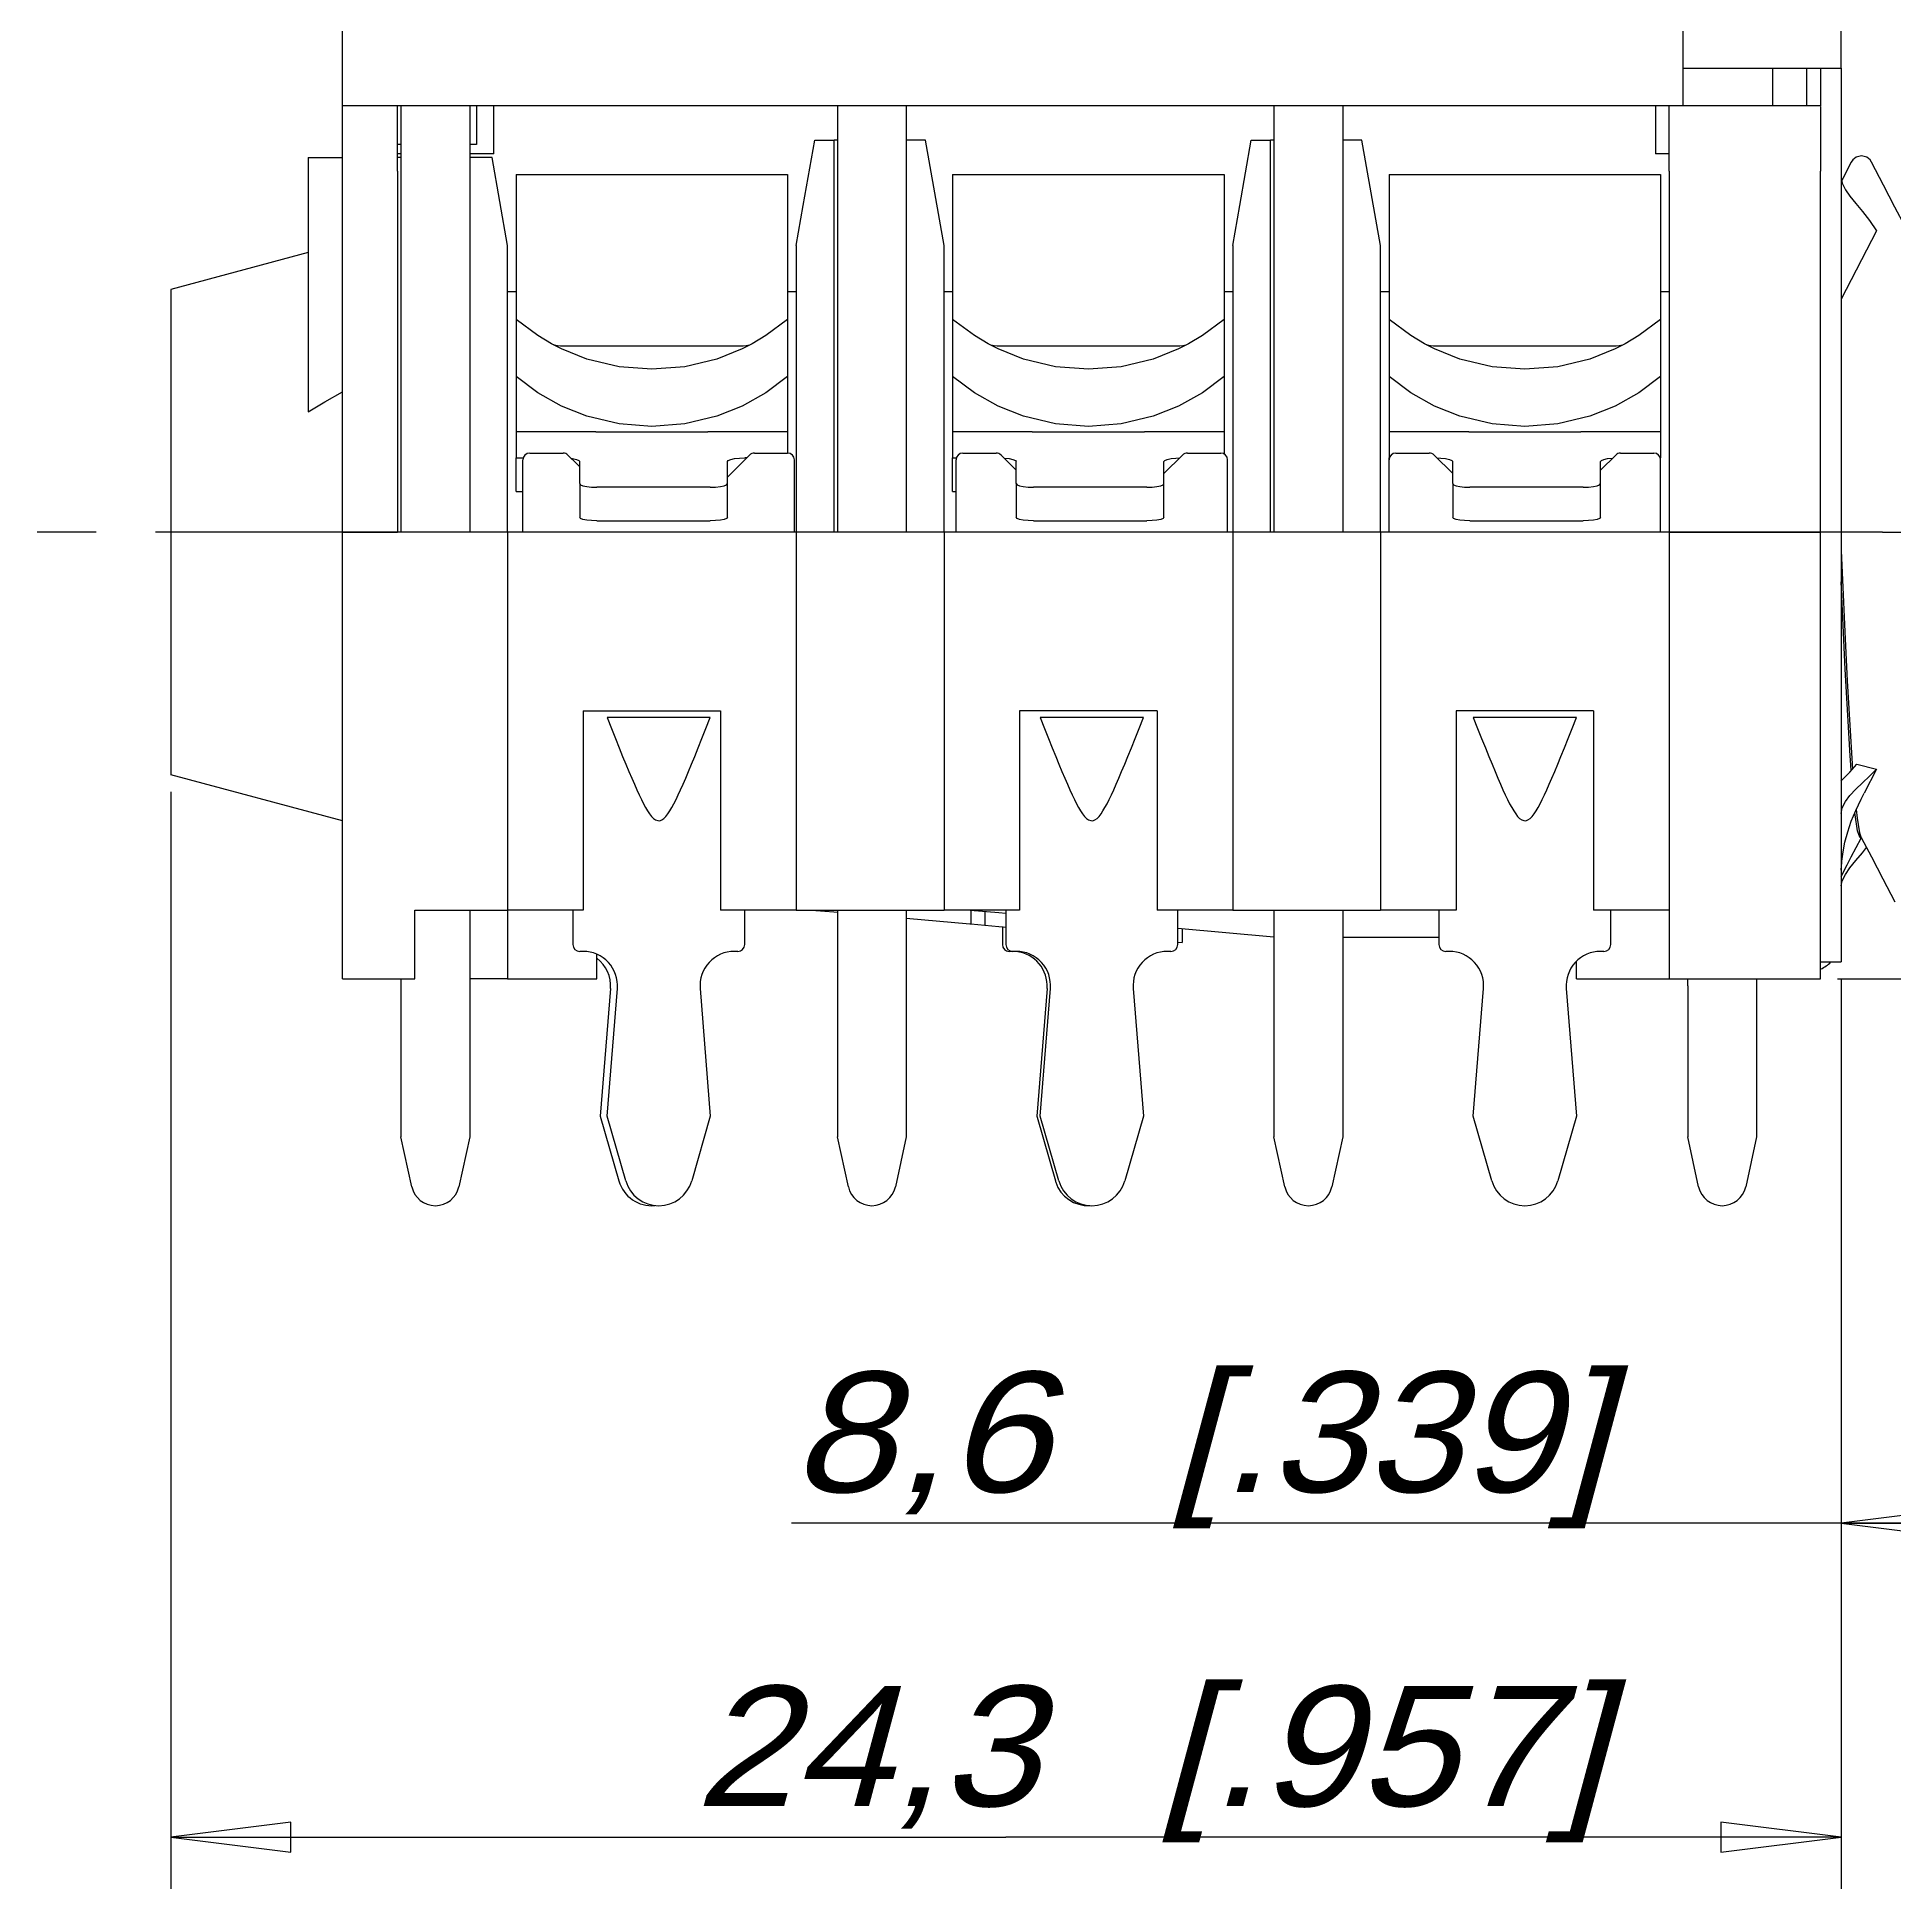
# Model space of a CAD drawing. Extents: x 0 to 420, y 0 to 297.
# Drawn here: x 162.9 to 216.9, y 51.3 to 105.2 of the extents above; entities that cross this region are included whole.
import ezdxf
from ezdxf.enums import TextEntityAlignment as Align

# ---------------------------------------------------------------- set-up
doc = ezdxf.new("R2010")
doc.units = 0
doc.header["$LTSCALE"] = 23.1
doc.linetypes.add('CENTER', pattern=[0.6, 0.375, -0.075, 0.075, -0.075])
doc.layers.get('0').update_dxf_attribs({"linetype": 'CONTINUOUS'})
doc.layers.add('DEFAULT_1', color=7, linetype='CENTER')
doc.layers.add('ZEICHNUNGSBEMAßUNGEN', color=7, linetype='CONTINUOUS')
doc.styles.get("Standard").update_dxf_attribs({"font": 'txt', "width": 0.8})
doc.dimstyles.get("Standard").update_dxf_attribs({"dimtxt": 0.18, "dimasz": 0.18, "dimexe": 0.18, "dimexo": 0.0625, "dimgap": 0.09, "dimtad": 0, "dimtih": 1, "dimtoh": 1, "dimdec": 4, "dimzin": 0, "dimtxsty": 'STANDARD', "dimcen": 0.09, "dimazin": 3, "dimtfac": 1, "dimtdec": 4, "dimtofl": 0, "dimtmove": 0, "dimatfit": 3, "dimtolj": 1, "dimtzin": 0})

# ---------------------------------------------------------------- blocks, each defined once
blk = doc.blocks.new('*D4')
at = {"layer": 'ZEICHNUNGSBEMAßUNGEN', "color": 2, "linetype": 'CONTINUOUS'}
for p, q in [((235.243, 90.775), (247.995, 90.775)), ((246.495, 90.775), (246.495, 84.275)), ((246.495, 77.775), (246.495, 84.275)), ((246.495, 84.275), (246.495, 51.695)), ((215.243, 77.775), (247.995, 77.775))]:
    blk.add_line(p, q, dxfattribs=at)
for points in [[(246.932, 87.275), (246.495, 90.775), (246.057, 87.275), (246.932, 87.275)], [(246.057, 81.275), (246.495, 77.775), (246.932, 81.275), (246.057, 81.275)]]:
    blk.add_lwpolyline(points, dxfattribs=at)
at = {"layer": 'ZEICHNUNGSBEMAßUNGEN', "color": 2, "linetype": 'CONTINUOUS', "oblique": 15}
for s, p, p2 in [(']', (245.589, 73.945), (245.589, 75.445)), ('.256', (245.589, 63.945), (245.589, 73.945)), ('[', (245.589, 62.445), (245.589, 63.945)), ('6,5', (245.589, 51.695), (245.589, 58.945))]:
    blk.add_text(s, height=3.5, rotation=90, dxfattribs=at).set_placement(p, p2, align=Align.FIT)
blk = doc.blocks.new('*D6')
at = {"layer": 'ZEICHNUNGSBEMAßUNGEN', "color": 2, "linetype": 'CONTINUOUS'}
for p, q in [((232.543, 83.025), (232.543, 60.436)), ((215.343, 77.775), (215.343, 60.436)), ((223.943, 61.936), (184.801, 61.936)), ((215.343, 61.936), (223.943, 61.936)), ((232.543, 61.936), (223.943, 61.936))]:
    blk.add_line(p, q, dxfattribs=at)
for points in [[(218.843, 62.374), (215.343, 61.936), (218.843, 61.499), (218.843, 62.374)], [(229.043, 61.499), (232.543, 61.936), (229.043, 62.374), (229.043, 61.499)]]:
    blk.add_lwpolyline(points, dxfattribs=at)
at = {"layer": 'ZEICHNUNGSBEMAßUNGEN', "color": 2, "linetype": 'CONTINUOUS', "oblique": 15}
for s, p, p2 in [('[', (195.801, 62.842), (197.301, 62.842)), (']', (207.051, 62.842), (208.551, 62.842)), ('8,6', (184.801, 62.842), (192.301, 62.842)), ('.339', (197.301, 62.842), (207.051, 62.842))]:
    blk.add_text(s, height=3.5, dxfattribs=at).set_placement(p, p2, align=Align.FIT)
blk = doc.blocks.new('*D7')
at = {"layer": 'ZEICHNUNGSBEMAßUNGEN', "color": 2, "linetype": 'CONTINUOUS'}
for p, q in [((166.743, 83.215), (166.743, 51.298)), ((215.343, 77.775), (215.343, 51.298)), ((166.743, 52.798), (191.043, 52.798)), ((215.343, 52.798), (191.043, 52.798))]:
    blk.add_line(p, q, dxfattribs=at)
for points in [[(170.243, 53.236), (166.743, 52.798), (170.243, 52.361), (170.243, 53.236)], [(211.843, 52.361), (215.343, 52.798), (211.843, 53.236), (211.843, 52.361)]]:
    blk.add_lwpolyline(points, dxfattribs=at)
at = {"layer": 'ZEICHNUNGSBEMAßUNGEN', "color": 2, "linetype": 'CONTINUOUS', "oblique": 15}
for s, p, p2 in [('[', (195.491, 53.704), (196.991, 53.704)), (']', (206.991, 53.704), (208.491, 53.704)), ('24,3', (181.991, 53.704), (191.991, 53.704)), ('.957', (196.991, 53.704), (206.991, 53.704))]:
    blk.add_text(s, height=3.5, dxfattribs=at).set_placement(p, p2, align=Align.FIT)

msp = doc.modelspace()

# ---------------------------------------------------------------- linework, layer by layer
at = {"color": 7, "linetype": 'CONTINUOUS'}
for p, q in [((171.74321, 103.17537), (171.74321, 115.87537)), ((210.74321, 115.87537), (210.74321, 103.17537)), ((215.34321, 104.27537), (215.34321, 115.37537)), ((210.74321, 104.27537), (214.34321, 104.27537)), ((213.34321, 104.27537), (213.34321, 103.17537)), ((214.34321, 104.27537), (214.74321, 104.27537)), ((214.34321, 103.17537), (214.34321, 104.27537)), ((214.74321, 104.27537), (214.74321, 103.17537)), ((214.74321, 104.27537), (215.34321, 104.27537)), ((215.34321, 104.27537), (215.34321, 78.27537)), ((210.74321, 103.17537), (171.74321, 103.17537)), ((171.74321, 101.28004), (171.74321, 103.17537)), ((173.34321, 101.28004), (173.34321, 103.17537)), ((173.44321, 103.17537), (173.44321, 90.77537)), ((175.44321, 103.17537), (175.44321, 90.77537)), ((175.64321, 103.17537), (175.64321, 102.05537)), ((176.14321, 101.77537), (176.14321, 103.17537)), ((186.14321, 103.17537), (186.14321, 90.77537)), ((188.14321, 103.17537), (188.14321, 90.77537)), ((198.84321, 103.17537), (198.84321, 90.77537)), ((200.84321, 103.17537), (200.84321, 90.77537)), ((209.94321, 103.17537), (209.94321, 101.77537)), ((210.34321, 101.28004), (210.34321, 103.17537)), ((213.34321, 103.17537), (210.74321, 103.17537)), ((214.34321, 103.17537), (213.34321, 103.17537)), ((214.74321, 103.17537), (214.34321, 103.17537)), ((214.74321, 103.17537), (214.34321, 103.17537)), ((214.74321, 103.15657), (214.74321, 101.28004)), ((185.14857, 100.28004), (185.48277, 102.17537)), ((185.48277, 102.17537), (186.04321, 102.17537)), ((185.48277, 102.17537), (186.04321, 102.17537)), ((186.14321, 102.17537), (186.04321, 102.17537)), ((186.04321, 100.28004), (186.04321, 102.17537)), ((188.70365, 102.17537), (188.14321, 102.17537)), ((189.24321, 99.11537), (188.70365, 102.17537)), ((197.84857, 100.28004), (198.18277, 102.17537)), ((198.18277, 102.17537), (198.74321, 102.17537)), ((198.18277, 102.17537), (198.74321, 102.17537)), ((198.84321, 102.17537), (198.74321, 102.17537)), ((198.74321, 100.28004), (198.74321, 102.17537)), ((201.40365, 102.17537), (200.84321, 102.17537)), ((201.94321, 99.11537), (201.40365, 102.17537)), ((170.74321, 101.67537), (171.74321, 101.67537)), ((170.74321, 101.67537), (170.74321, 94.27604)), ((173.44321, 102.05537), (173.34321, 102.05537)), ((173.44321, 101.77537), (173.34321, 101.77537)), ((173.44321, 101.67537), (173.34321, 101.67537)), ((175.64321, 102.05537), (175.44321, 102.05537)), ((176.14321, 101.77537), (175.44321, 101.77537)), ((176.09181, 101.67537), (175.44321, 101.67537)), ((176.54321, 99.11537), (176.09181, 101.67537)), ((210.34321, 101.77537), (209.94321, 101.77537)), ((171.74321, 90.77537), (171.74321, 101.28004)), ((173.34321, 101.28004), (173.34321, 90.77537)), ((176.79321, 101.17537), (184.69321, 101.17537)), ((176.79321, 101.1751), (176.79321, 100.17534)), ((184.69321, 101.1751), (184.69321, 100.17534)), ((189.49321, 101.17537), (197.39321, 101.17537)), ((189.49321, 101.1751), (189.49321, 100.17534)), ((197.39321, 101.1751), (197.39321, 100.17534)), ((202.19321, 101.17537), (210.09321, 101.17537)), ((202.19321, 101.1751), (202.19321, 100.17534)), ((210.09321, 101.1751), (210.09321, 100.17534)), ((210.34321, 101.28004), (210.34321, 90.77537)), ((214.74321, 90.77537), (214.74321, 101.28004)), ((215.63718, 101.53589), (215.38926, 101.06095)), ((215.63718, 101.53589), (215.63713, 101.5358)), ((216.22798, 101.53585), (216.22795, 101.5359)), ((215.38926, 101.06095), (215.35904, 101.00306)), ((176.79321, 100.17534), (176.79321, 99.4618)), ((184.69321, 100.17534), (184.69321, 99.4618)), ((184.94321, 99.11537), (185.14857, 100.28004)), ((186.04321, 90.77537), (186.04321, 100.28004)), ((189.49321, 100.17534), (189.49321, 99.4618)), ((197.39321, 100.17534), (197.39321, 99.4618)), ((197.64321, 99.11537), (197.84857, 100.28004)), ((198.74321, 90.77537), (198.74321, 100.28004)), ((202.19321, 100.17534), (202.19321, 99.4618)), ((210.09321, 100.17534), (210.09321, 99.4618)), ((176.79321, 99.4618), (176.79321, 98.98205)), ((184.69321, 99.4618), (184.69321, 98.98205)), ((189.49321, 99.4618), (189.49321, 98.98205)), ((197.39321, 99.4618), (197.39321, 98.98205)), ((202.19321, 99.4618), (202.19321, 98.98205)), ((210.09321, 99.4618), (210.09321, 98.98205)), ((216.36927, 99.54285), (215.34321, 97.54946)), ((176.54321, 90.77537), (176.54321, 99.11537)), ((176.79321, 98.98205), (176.79321, 96.96223)), ((184.69321, 98.98205), (184.69321, 96.96223)), ((184.94321, 99.11537), (184.94321, 90.77537)), ((189.24321, 90.77537), (189.24321, 99.11537)), ((189.49321, 98.98205), (189.49321, 96.96223)), ((197.39321, 98.98205), (197.39321, 96.96223)), ((197.64321, 99.11537), (197.64321, 90.77537)), ((201.94321, 90.77537), (201.94321, 99.11537)), ((202.19321, 98.98205), (202.19321, 96.96223)), ((210.09321, 98.98205), (210.09321, 96.96223)), ((170.74321, 98.90742), (166.74321, 97.83563)), ((170.74321, 98.90742), (166.74321, 97.83563)), ((166.74321, 97.83563), (166.74321, 83.71512)), ((176.54321, 97.77537), (176.79321, 97.77537)), ((184.69321, 97.77537), (184.94321, 97.77537)), ((189.24321, 97.77537), (189.49321, 97.77537)), ((197.39321, 97.77537), (197.64321, 97.77537)), ((201.94321, 97.77537), (202.19321, 97.77537)), ((210.09321, 97.77537), (210.34321, 97.77537)), ((176.79321, 96.96223), (176.79321, 95.29894)), ((184.69321, 96.96223), (184.69321, 95.29894)), ((189.49321, 96.96223), (189.49321, 95.29894)), ((197.39321, 96.96223), (197.39321, 95.29894)), ((202.19321, 96.96223), (202.19321, 95.29894)), ((210.09321, 96.96223), (210.09321, 95.29894)), ((179.11076, 96.18472), (178.08481, 96.18472)), ((182.37565, 96.18472), (179.11076, 96.18472)), ((183.40161, 96.18472), (182.37565, 96.18472)), ((191.81076, 96.18472), (190.78481, 96.18472)), ((195.07565, 96.18472), (191.81076, 96.18472)), ((196.10161, 96.18472), (195.07565, 96.18472)), ((204.51076, 96.18472), (203.48481, 96.18472)), ((207.77565, 96.18472), (204.51076, 96.18472)), ((208.80161, 96.18472), (207.77565, 96.18472)), ((176.79321, 95.29894), (176.79321, 93.68978)), ((184.69321, 95.29894), (184.69321, 93.68978)), ((189.49321, 95.29894), (189.49321, 93.68978)), ((197.39321, 95.29894), (197.39321, 93.68978)), ((202.19321, 95.29894), (202.19321, 93.68978)), ((210.09321, 95.29894), (210.09321, 93.68978)), ((176.79321, 93.68978), (176.79321, 92.93298)), ((179.11076, 93.68978), (176.79321, 93.68978)), ((179.11076, 93.68978), (182.37565, 93.68978)), ((184.69252, 93.68978), (182.37565, 93.68978)), ((184.69252, 93.68978), (184.69321, 93.07537)), ((189.49321, 93.68978), (189.49321, 92.93298)), ((191.81076, 93.68978), (189.49321, 93.68978)), ((191.81076, 93.68978), (195.07565, 93.68978)), ((197.39252, 93.68978), (195.07565, 93.68978)), ((197.39252, 93.68978), (197.39321, 93.04606)), ((202.19321, 93.68978), (202.19321, 92.93298)), ((204.51076, 93.68978), (202.19321, 93.68978)), ((204.51076, 93.68978), (207.77565, 93.68978)), ((210.09252, 93.68978), (207.77565, 93.68978)), ((210.09252, 93.68978), (210.09321, 92.93298)), ((177.19321, 93.07537), (178.16036, 93.07537)), ((178.56638, 92.7522), (178.30179, 93.01679)), ((183.58463, 93.01679), (182.94321, 92.37537)), ((183.72605, 93.07537), (184.69321, 93.07537)), ((189.79321, 93.07537), (190.76036, 93.07537)), ((191.34321, 92.57537), (190.90179, 93.01679)), ((196.18463, 93.01679), (195.64321, 92.47537)), ((196.32605, 93.07537), (197.29321, 93.07537)), ((202.39321, 93.07537), (203.36036, 93.07537)), ((204.04321, 92.47537), (203.50179, 93.01679)), ((208.78463, 93.01679), (208.34321, 92.57537)), ((208.92605, 93.07537), (209.89321, 93.07537)), ((176.79321, 91.95483), (176.79321, 92.93298)), ((176.79321, 92.93298), (177.0023, 92.93298)), ((176.99321, 90.77537), (176.99321, 92.87537)), ((178.64321, 92.67537), (178.56638, 92.7522)), ((178.64321, 92.1845), (178.64321, 92.82902)), ((182.94321, 92.1845), (182.94321, 92.82902)), ((183.50081, 92.93298), (183.44321, 92.93298)), ((184.89321, 90.77537), (184.89321, 92.87537)), ((189.49321, 91.95483), (189.49321, 92.93298)), ((189.49321, 92.93298), (189.6023, 92.93298)), ((189.59321, 90.77537), (189.59321, 92.87537)), ((191.34321, 92.1845), (191.34321, 92.82902)), ((195.64321, 92.1845), (195.64321, 92.82902)), ((197.49321, 90.77537), (197.49321, 92.87537)), ((202.19321, 92.87537), (202.19321, 92.93298)), ((202.19321, 92.93298), (202.2023, 92.93298)), ((202.19321, 90.77537), (202.19321, 92.87537)), ((204.04321, 92.1845), (204.04321, 92.82902)), ((208.34321, 92.1845), (208.34321, 92.82902)), ((210.09321, 92.93298), (210.08411, 92.93298)), ((210.09321, 92.87537), (210.09321, 92.93298)), ((210.09321, 90.77537), (210.09321, 92.87537)), ((176.79321, 91.95483), (176.99321, 91.95483)), ((178.64321, 92.1845), (178.64321, 91.20635)), ((182.44321, 92.08054), (179.14321, 92.08054)), ((182.94321, 91.20635), (182.94321, 92.1845)), ((189.49321, 91.95483), (189.59321, 91.95483)), ((191.34321, 92.1845), (191.34321, 91.20635)), ((195.14321, 92.08054), (191.84321, 92.08054)), ((195.64321, 91.20635), (195.64321, 92.1845)), ((204.04321, 92.1845), (204.04321, 91.20635)), ((207.84321, 92.08054), (204.54321, 92.08054)), ((208.34321, 91.20635), (208.34321, 92.1845)), ((179.14321, 91.10239), (182.44321, 91.10239)), ((191.84321, 91.10239), (195.14321, 91.10239)), ((204.54321, 91.10239), (207.84321, 91.10239)), ((171.74321, 77.77537), (171.74321, 90.77537)), ((171.74321, 90.77537), (173.34321, 90.77537)), ((176.54321, 90.77537), (173.34321, 90.77537)), ((176.54321, 90.77537), (176.54321, 79.77537)), ((184.94321, 90.77537), (176.54321, 90.77537)), ((184.94321, 90.77537), (184.94321, 79.77537)), ((189.24321, 90.77537), (184.94321, 90.77537)), ((189.24321, 90.77537), (189.24321, 79.77537)), ((197.64321, 90.77537), (189.24321, 90.77537)), ((197.64321, 90.77537), (197.64321, 79.77537)), ((201.94321, 90.77537), (197.64321, 90.77537)), ((201.94321, 90.77537), (201.94321, 79.77537)), ((210.34321, 90.77537), (201.94321, 90.77537)), ((210.34321, 90.77537), (210.34321, 77.77537)), ((210.34321, 90.77537), (214.74321, 90.77537)), ((214.74321, 77.77537), (214.74321, 90.77537)), ((178.74321, 85.57537), (182.74321, 85.57537)), ((178.74321, 85.57537), (178.74321, 79.77537)), ((182.74321, 85.57537), (182.74321, 79.77537)), ((195.44321, 85.57537), (191.44321, 85.57537)), ((191.44321, 85.57537), (191.44321, 79.77537)), ((195.44321, 85.57537), (195.44321, 79.77537)), ((208.14321, 85.57537), (204.14321, 85.57537)), ((204.14321, 85.57537), (204.14321, 79.77537)), ((208.14321, 85.57537), (208.14321, 79.77537)), ((182.44321, 85.37537), (179.44321, 85.37537)), ((195.04321, 85.37537), (192.04321, 85.37537)), ((207.64321, 85.37537), (204.64321, 85.37537)), ((215.64037, 83.83651), (215.62785, 84.00529)), ((215.66565, 84.0337), (215.66767, 84.00773)), ((215.66767, 84.00773), (215.67779, 83.87776)), ((215.80545, 84.01847), (216.36927, 83.87336)), ((216.36927, 83.87336), (216.01333, 83.18187)), ((171.74321, 82.37537), (166.74321, 83.71512)), ((171.74321, 82.37537), (166.74321, 83.71512)), ((215.91193, 81.87537), (215.93562, 81.87537)), ((215.91802, 81.90906), (215.93054, 81.8851)), ((215.34575, 80.75771), (215.52157, 81.09441)), ((215.36577, 81.176), (215.3671, 81.19635)), ((215.52157, 81.09441), (215.56271, 81.1732)), ((215.34568, 80.47858), (215.37459, 80.62821)), ((173.84321, 79.77537), (176.54321, 79.77537)), ((173.84321, 77.77537), (173.84321, 79.77537)), ((175.44321, 79.77537), (175.44321, 73.17537)), ((178.74321, 79.77537), (176.54321, 79.77537)), ((176.54321, 79.77537), (176.54321, 77.77537)), ((178.44321, 79.77537), (178.44321, 78.77537)), ((184.94321, 79.77537), (182.74321, 79.77537)), ((183.44321, 78.77537), (183.44321, 79.77537)), ((184.94321, 79.77537), (189.24321, 79.77537)), ((185.51639, 79.7668), (186.03846, 79.72113)), ((186.03846, 79.72113), (186.14321, 79.71196)), ((186.14321, 79.77537), (186.14321, 73.17537)), ((188.14321, 79.77537), (188.14321, 73.17537)), ((188.14321, 79.53698), (189.99682, 79.37481)), ((191.44321, 79.77537), (189.24321, 79.77537)), ((190.0079, 79.77537), (190.83686, 79.70285)), ((190.02812, 79.7736), (190.02812, 79.37208)), ((190.42727, 79.73868), (190.42727, 79.33715)), ((190.83686, 79.70285), (191.04321, 79.6848)), ((191.04321, 79.77537), (191.04321, 78.77537)), ((197.64321, 79.77537), (195.44321, 79.77537)), ((196.04321, 78.77537), (196.04321, 79.77537)), ((197.64321, 79.77537), (201.94321, 79.77537)), ((198.84321, 79.77537), (198.84321, 73.17537)), ((200.84321, 79.77537), (200.84321, 73.17537)), ((204.14321, 79.77537), (201.94321, 79.77537)), ((203.64321, 79.77537), (203.64321, 78.77537)), ((210.34321, 79.77537), (208.14321, 79.77537)), ((208.64321, 78.77537), (208.64321, 79.77537)), ((189.99682, 79.37481), (190.02812, 79.37208)), ((190.02812, 79.37208), (190.42727, 79.33715)), ((190.42727, 79.33715), (191.04321, 79.28327)), ((190.94321, 79.29402), (190.94321, 78.77537)), ((196.04321, 79.24735), (198.84321, 79.00238)), ((196.17471, 79.23585), (196.17471, 78.83432)), ((203.64321, 78.97537), (200.84321, 78.97537)), ((178.74321, 78.57537), (178.64321, 78.57537)), ((179.14321, 77.77537), (179.14321, 78.49177)), ((183.24321, 78.57537), (183.14321, 78.57537)), ((191.24321, 78.57537), (191.14321, 78.57537)), ((191.34321, 78.57537), (191.24321, 78.57537)), ((195.84321, 78.57537), (195.74321, 78.57537)), ((196.04932, 78.84529), (196.17471, 78.83432)), ((203.94321, 78.57537), (203.84321, 78.57537)), ((208.44321, 78.57537), (208.34321, 78.57537)), ((207.64321, 77.77537), (207.64321, 78.28433)), ((214.74321, 78.27537), (215.34321, 78.27537)), ((171.74321, 77.77537), (173.84321, 77.77537)), ((173.44321, 77.77537), (173.44321, 73.17537)), ((176.54321, 77.77537), (175.44321, 77.77537)), ((176.54321, 77.77537), (179.14321, 77.77537)), ((179.54004, 77.49584), (179.24321, 73.77537)), ((179.44321, 73.77537), (179.74004, 77.49584)), ((182.14637, 77.49584), (182.44321, 73.77537)), ((192.24004, 77.49584), (191.94321, 73.77537)), ((192.04321, 73.77537), (192.34004, 77.49584)), ((194.74637, 77.49584), (195.04321, 73.77537)), ((204.64321, 73.77537), (204.94004, 77.49584)), ((207.34637, 77.49584), (207.64321, 73.77537)), ((207.64321, 77.77537), (210.34321, 77.77537)), ((210.34321, 77.77537), (214.74321, 77.77537)), ((210.88321, 77.57537), (210.88321, 77.77537)), ((210.88321, 77.57537), (210.88321, 73.17537)), ((212.88321, 77.77537), (212.88321, 77.57537)), ((212.88321, 77.57537), (212.88321, 73.17537)), ((179.24321, 73.77537), (179.78207, 71.89931)), ((179.98207, 71.89931), (179.44321, 73.77537)), ((182.44321, 73.77537), (181.90434, 71.89931)), ((191.94321, 73.77537), (191.95083, 73.74884)), ((191.95083, 73.74884), (192.48207, 71.89931)), ((192.58207, 71.89931), (192.04321, 73.77537)), ((195.04321, 73.77537), (194.50434, 71.89931)), ((205.18207, 71.89931), (204.64321, 73.77537)), ((207.64321, 73.77537), (207.10434, 71.89931)), ((173.75929, 71.7262), (173.44321, 73.17537)), ((175.44321, 73.17537), (175.12713, 71.7262)), ((186.45929, 71.7262), (186.14321, 73.17537)), ((188.14321, 73.17537), (187.82713, 71.7262)), ((199.15929, 71.7262), (198.84321, 73.17537)), ((200.84321, 73.17537), (200.52713, 71.7262)), ((211.19929, 71.7262), (210.88321, 73.17537)), ((212.88321, 73.17537), (212.56713, 71.7262))]:
    msp.add_line(p, q, dxfattribs=at)
for points in [[(216.22796, 101.53588), (216.18582, 101.60097), (216.09234, 101.68202), (215.93584, 101.72527), (215.77823, 101.68509), (215.68247, 101.60482), (215.63712, 101.53577)], [(215.34321, 101.08499), (215.37459, 100.92254), (215.46976, 100.73526), (215.60209, 100.54795), (215.77352, 100.33477), (215.96325, 100.10479), (216.17018, 99.83978), (216.36927, 99.54285)], [(217.20459, 99.66565), (216.91004, 100.22948), (216.57686, 100.86751), (216.22795, 101.5359)], [(177.82557, 96.2528), (177.4272, 96.48994), (176.79459, 96.96223)], [(184.69183, 96.96223), (184.05922, 96.48994), (183.66084, 96.2528)], [(190.52557, 96.2528), (190.1272, 96.48994), (189.49459, 96.96223)], [(197.39183, 96.96223), (196.75922, 96.48994), (196.36084, 96.2528)], [(203.22557, 96.2528), (202.8272, 96.48994), (202.19459, 96.96223)], [(210.09183, 96.96223), (209.45922, 96.48994), (209.06084, 96.2528)], [(178.08481, 96.18472), (177.99939, 96.19179), (177.90606, 96.21639), (177.82557, 96.2528)], [(178.85527, 95.8103), (178.11814, 96.1037), (177.82557, 96.2528)], [(183.66084, 96.2528), (183.36827, 96.1037), (182.63114, 95.8103)], [(183.66084, 96.2528), (183.58035, 96.21639), (183.48702, 96.19179), (183.40161, 96.18472)], [(190.78481, 96.18472), (190.69939, 96.19179), (190.60606, 96.21639), (190.52557, 96.2528)], [(191.55527, 95.8103), (190.81814, 96.1037), (190.52557, 96.2528)], [(196.36084, 96.2528), (196.06827, 96.1037), (195.33114, 95.8103)], [(196.36084, 96.2528), (196.28035, 96.21639), (196.18702, 96.19179), (196.10161, 96.18472)], [(203.48481, 96.18472), (203.39939, 96.19179), (203.30606, 96.21639), (203.22557, 96.2528)], [(204.25527, 95.8103), (203.51814, 96.1037), (203.22557, 96.2528)], [(209.06084, 96.2528), (208.76827, 96.1037), (208.03114, 95.8103)], [(209.06084, 96.2528), (208.98035, 96.21639), (208.88702, 96.19179), (208.80161, 96.18472)], [(182.63114, 95.8103), (181.6994, 95.5872), (180.74321, 95.51219), (179.78702, 95.5872), (178.85527, 95.8103)], [(195.33114, 95.8103), (194.3994, 95.5872), (193.44321, 95.51219), (192.48702, 95.5872), (191.55527, 95.8103)], [(208.03114, 95.8103), (207.0994, 95.5872), (206.14321, 95.51219), (205.18702, 95.5872), (204.25527, 95.8103)], [(178.85527, 94.14701), (178.11814, 94.44041), (177.4272, 94.82665), (176.79459, 95.29894)], [(184.69183, 95.29894), (184.05922, 94.82665), (183.36827, 94.44041), (182.63114, 94.14701)], [(191.55527, 94.14701), (190.81814, 94.44041), (190.1272, 94.82665), (189.49459, 95.29894)], [(197.39183, 95.29894), (196.75922, 94.82665), (196.06827, 94.44041), (195.33114, 94.14701)], [(204.25527, 94.14701), (203.51814, 94.44041), (202.8272, 94.82665), (202.19459, 95.29894)], [(210.09183, 95.29894), (209.45922, 94.82665), (208.76827, 94.44041), (208.03114, 94.14701)], [(170.74321, 94.27604), (171.22961, 94.56897), (171.74321, 94.86003)], [(182.63114, 94.14701), (181.6994, 93.92391), (180.74321, 93.8489), (179.78702, 93.92391), (178.85527, 94.14701)], [(195.33114, 94.14701), (194.3994, 93.92391), (193.44321, 93.8489), (192.48702, 93.92391), (191.55527, 94.14701)], [(208.03114, 94.14701), (207.0994, 93.92391), (206.14321, 93.8489), (205.18702, 93.92391), (204.25527, 94.14701)], [(178.40174, 92.91684), (178.43791, 92.913), (178.54713, 92.89029), (178.61889, 92.86105), (178.64321, 92.82902)], [(182.94321, 92.82902), (182.96752, 92.86105), (183.03929, 92.89029), (183.1485, 92.913), (183.28918, 92.92792), (183.44321, 92.93298)], [(190.99043, 92.92815), (190.99723, 92.92792), (191.13791, 92.913), (191.24713, 92.89029), (191.31889, 92.86105), (191.34321, 92.82902)], [(195.64321, 92.82902), (195.66752, 92.86105), (195.73929, 92.89029), (195.8485, 92.913), (195.98918, 92.92792), (196.09937, 92.93154)], [(203.58704, 92.93154), (203.69723, 92.92792), (203.83791, 92.913), (203.94713, 92.89029), (204.01889, 92.86105), (204.04321, 92.82902)], [(208.34321, 92.82902), (208.36752, 92.86105), (208.43929, 92.89029), (208.5485, 92.913), (208.68918, 92.92792), (208.69598, 92.92815)], [(178.64321, 92.1845), (178.66752, 92.15247), (178.73929, 92.12322), (178.8485, 92.10052), (178.98918, 92.0856), (179.14321, 92.08054)], [(182.44321, 92.08054), (182.59723, 92.0856), (182.73791, 92.10052), (182.84713, 92.12322), (182.91889, 92.15247), (182.94321, 92.1845)], [(191.34321, 92.1845), (191.36752, 92.15247), (191.43929, 92.12322), (191.5485, 92.10052), (191.68918, 92.0856), (191.84321, 92.08054)], [(195.14321, 92.08054), (195.29723, 92.0856), (195.43791, 92.10052), (195.54713, 92.12322), (195.61889, 92.15247), (195.64321, 92.1845)], [(204.04321, 92.1845), (204.06752, 92.15247), (204.13929, 92.12322), (204.2485, 92.10052), (204.38918, 92.0856), (204.54321, 92.08054)], [(207.84321, 92.08054), (207.99723, 92.0856), (208.13791, 92.10052), (208.24713, 92.12322), (208.31889, 92.15247), (208.34321, 92.1845)], [(179.14321, 91.10239), (178.98918, 91.10745), (178.8485, 91.12237), (178.73929, 91.14508), (178.66752, 91.17433), (178.64321, 91.20635)], [(182.94321, 91.20635), (182.91889, 91.17433), (182.84713, 91.14508), (182.73791, 91.12237), (182.59723, 91.10745), (182.44321, 91.10239)], [(191.84321, 91.10239), (191.68918, 91.10745), (191.5485, 91.12237), (191.43929, 91.14508), (191.36752, 91.17433), (191.34321, 91.20635)], [(195.64321, 91.20635), (195.61889, 91.17433), (195.54713, 91.14508), (195.43791, 91.12237), (195.29723, 91.10745), (195.14321, 91.10239)], [(204.54321, 91.10239), (204.38918, 91.10745), (204.2485, 91.12237), (204.13929, 91.14508), (204.06752, 91.17433), (204.04321, 91.20635)], [(208.34321, 91.20635), (208.31889, 91.17433), (208.24713, 91.14508), (208.13791, 91.12237), (207.99723, 91.10745), (207.84321, 91.10239)], [(215.34321, 90.22759), (215.38178, 89.38148), (215.45275, 87.86765), (215.52372, 86.44323), (215.59468, 85.15204), (215.66565, 84.0337)], [(215.62785, 84.00529), (215.60896, 84.25993), (215.53681, 85.43984), (215.46466, 86.78924), (215.39251, 88.26533), (215.34321, 89.32838)], [(179.44321, 85.37537), (179.56847, 85.05873), (179.68478, 84.76666), (179.79286, 84.4974), (179.89343, 84.24931), (179.98711, 84.02089), (180.07454, 83.81075), (180.15632, 83.61763), (180.23302, 83.44037), (180.30521, 83.27791), (180.37344, 83.12941), (180.43823, 82.99413), (180.50015, 82.87152), (180.5598, 82.76114), (180.61785, 82.66277), (180.67509, 82.57651), (180.73244, 82.50291), (180.79093, 82.44334), (180.8513, 82.4005), (180.91224, 82.37825), (180.97246, 82.37794), (181.03364, 82.39971), (181.09432, 82.44233), (181.15303, 82.50181), (181.21054, 82.57541), (181.2679, 82.66171), (181.32604, 82.76012), (181.38576, 82.87056), (181.44774, 82.99325), (181.51259, 83.12859), (181.58086, 83.27716), (181.6531, 83.43969), (181.72984, 83.61704), (181.81166, 83.81024), (181.89913, 84.02046), (181.99285, 84.24897), (182.09344, 84.49714), (182.20157, 84.76649), (182.31791, 85.05864), (182.44321, 85.37537)], [(192.04321, 85.37537), (192.16847, 85.05873), (192.28478, 84.76666), (192.39286, 84.4974), (192.49343, 84.24931), (192.58711, 84.02089), (192.67454, 83.81075), (192.75632, 83.61763), (192.83302, 83.44037), (192.90521, 83.27791), (192.97344, 83.12941), (193.03823, 82.99413), (193.10015, 82.87152), (193.1598, 82.76114), (193.21785, 82.66277), (193.27509, 82.57651), (193.33244, 82.50291), (193.39093, 82.44334), (193.4513, 82.4005), (193.51224, 82.37825), (193.57246, 82.37794), (193.63364, 82.39971), (193.69432, 82.44233), (193.75303, 82.50181), (193.81054, 82.57541), (193.8679, 82.66171), (193.92604, 82.76012), (193.98576, 82.87056), (194.04774, 82.99325), (194.11259, 83.12859), (194.18086, 83.27716), (194.2531, 83.43969), (194.32984, 83.61704), (194.41166, 83.81024), (194.49913, 84.02046), (194.59285, 84.24897), (194.69344, 84.49714), (194.80157, 84.76649), (194.91791, 85.05864), (195.04321, 85.37537)], [(204.64321, 85.37537), (204.76847, 85.05873), (204.88478, 84.76666), (204.99286, 84.4974), (205.09343, 84.24931), (205.18711, 84.02089), (205.27454, 83.81075), (205.35632, 83.61763), (205.43302, 83.44037), (205.50521, 83.27791), (205.57344, 83.12941), (205.63823, 82.99413), (205.70015, 82.87152), (205.7598, 82.76114), (205.81785, 82.66277), (205.87509, 82.57651), (205.93244, 82.50291), (205.99093, 82.44334), (206.0513, 82.4005), (206.11224, 82.37825), (206.17246, 82.37794), (206.23364, 82.39971), (206.29432, 82.44233), (206.35303, 82.50181), (206.41054, 82.57541), (206.4679, 82.66171), (206.52604, 82.76012), (206.58576, 82.87056), (206.64774, 82.99325), (206.71259, 83.12859), (206.78086, 83.27716), (206.8531, 83.43969), (206.92984, 83.61704), (207.01166, 83.81024), (207.09913, 84.02046), (207.19285, 84.24897), (207.29344, 84.49714), (207.40157, 84.76649), (207.51791, 85.05864), (207.64321, 85.37537)], [(215.34321, 83.52921), (215.37567, 83.56347), (215.59301, 83.78431), (215.80545, 84.01847)], [(215.34321, 82.58708), (215.37459, 82.75113), (215.46976, 82.93716), (215.60209, 83.11244), (215.77352, 83.29621), (215.96325, 83.47667), (216.17018, 83.66795), (216.36927, 83.87336)], [(215.3671, 81.19635), (215.40058, 81.46949), (215.45545, 81.75555), (215.53506, 82.05318), (215.64053, 82.36093), (215.77089, 82.67793), (215.92322, 83.00307), (216.01333, 83.18187)], [(215.78102, 82.69956), (215.80758, 82.44664), (215.87854, 82.02674), (215.91802, 81.90906)], [(215.89093, 81.89916), (215.82542, 82.07836), (215.75327, 82.55205), (215.74669, 82.61908)], [(215.56271, 81.1732), (215.64004, 81.32127), (215.92574, 81.86816)], [(215.91193, 81.87537), (215.89757, 81.88098), (215.89093, 81.89916)], [(215.93054, 81.8851), (216.2251, 81.32127), (216.55828, 80.68324), (216.90717, 80.01486)], [(215.35005, 80.93488), (215.35066, 80.94926), (215.35159, 80.96968), (215.3526, 80.99044), (215.35372, 81.0116), (215.35494, 81.03323), (215.35629, 81.05538), (215.35776, 81.07811), (215.35938, 81.10148), (215.36116, 81.12555), (215.36312, 81.15038), (215.36528, 81.17603)], [(215.35005, 80.93488), (215.35006, 80.93527), (215.36577, 81.176)], [(215.37459, 80.62821), (215.46976, 80.81548), (215.60209, 81.0028), (215.77352, 81.21597), (215.96325, 81.44596), (216.08111, 81.59689)]]:
    msp.add_lwpolyline(points, dxfattribs=at)
for centre, radius, start, end in [((177.19321, 92.87537), 0.2, 90, 180), ((178.16036, 92.87537), 0.2, 45, 90), ((183.72605, 92.87537), 0.2, 90, 135), ((184.69321, 92.87537), 0.2, 0, 90), ((189.79321, 92.87537), 0.2, 90, 180), ((190.76036, 92.87537), 0.2, 45, 90), ((196.32605, 92.87537), 0.2, 90, 135), ((197.29321, 92.87537), 0.2, 0, 90), ((202.39321, 92.87537), 0.2, 90, 180), ((203.36036, 92.87537), 0.2, 45, 90), ((208.92605, 92.87537), 0.2, 90, 135), ((209.89321, 92.87537), 0.2, 0, 90), ((178.64321, 78.77537), 0.2, 180, 270), ((178.74321, 77.57537), 1, 355.438399, 90), ((178.54321, 77.57537), 1, 355.438399, 52.902303), ((183.14321, 77.57537), 1, 90, 184.561601), ((183.24321, 78.77537), 0.2, 270, 360), ((191.14321, 78.77537), 0.2, 180, 270), ((191.24321, 78.77537), 0.2, 180, 270), ((191.34321, 77.57537), 1, 355.438399, 90), ((191.24321, 77.57537), 1, 355.438399, 84.249212), ((195.74321, 77.57537), 1, 90, 184.561601), ((195.84321, 78.77537), 0.2, 270, 360), ((203.84321, 78.77537), 0.2, 180, 270), ((203.94321, 77.57537), 1, 355.438399, 90), ((208.34321, 77.57537), 1, 90, 184.561601), ((208.44321, 78.77537), 0.2, 270, 360), ((214.34321, 78.97537), 1, 293.854337, 314.887548), ((180.74321, 72.17537), 1, 196.025622, 275.251195), ((180.94321, 72.17537), 1, 196.025622, 343.974378), ((193.44321, 72.17537), 1, 196.025622, 198.34849), ((193.54321, 72.17537), 1, 196.025622, 343.974378), ((206.14321, 72.17537), 1, 196.025622, 343.974378), ((174.44321, 71.87537), 0.7, 192.304098, 347.695902), ((187.14321, 71.87537), 0.7, 192.304098, 347.695902), ((193.44321, 72.17537), 1, 198.34849, 272.615539), ((199.84321, 71.87537), 0.7, 192.304098, 347.695902), ((211.88321, 71.87537), 0.7, 192.304098, 347.695902)]:
    msp.add_arc(centre, radius, start, end, dxfattribs=at)
at = {"layer": 'DEFAULT_1', "color": 2, "linetype": 'CENTER'}
for q in [(162.85817, 90.77537), (234.74321, 90.77537)]:
    msp.add_line((216.54693, 90.77537), q, dxfattribs=at)

# ---------------------------------------------------------------- dimensions: what is measured, and where the dimension line sits
at = {"layer": 'ZEICHNUNGSBEMAßUNGEN', "color": 2, "linetype": 'CONTINUOUS'}
for base, p1, p2, angle, picture, middle in [((246.49498, 90.77537), (215.24321, 77.77537), (235.24321, 90.77537), 90, '*D4', (243.83911, 63.57034)), ((215.34321, 61.93644), (232.54321, 83.02537), (215.34321, 77.77537), 180, '*D6', (196.67587, 64.59231))]:
    dim = msp.add_linear_dim(base=base, p1=p1, p2=p2, angle=angle, dimstyle='Standard', dxfattribs=at)
    dim.commit()
    dim.dimension.update_dxf_attribs({"geometry": picture, "text_midpoint": middle})
dim = msp.add_linear_dim(base=(215.34321, 52.79807), p1=(166.74321, 83.21512), p2=(215.34321, 77.77537), dimstyle='Standard', dxfattribs=at)
dim.commit()
dim.dimension.update_dxf_attribs({"geometry": '*D7', "text_midpoint": (195.24063, 55.45394)})

doc.saveas('drawing.dxf')
